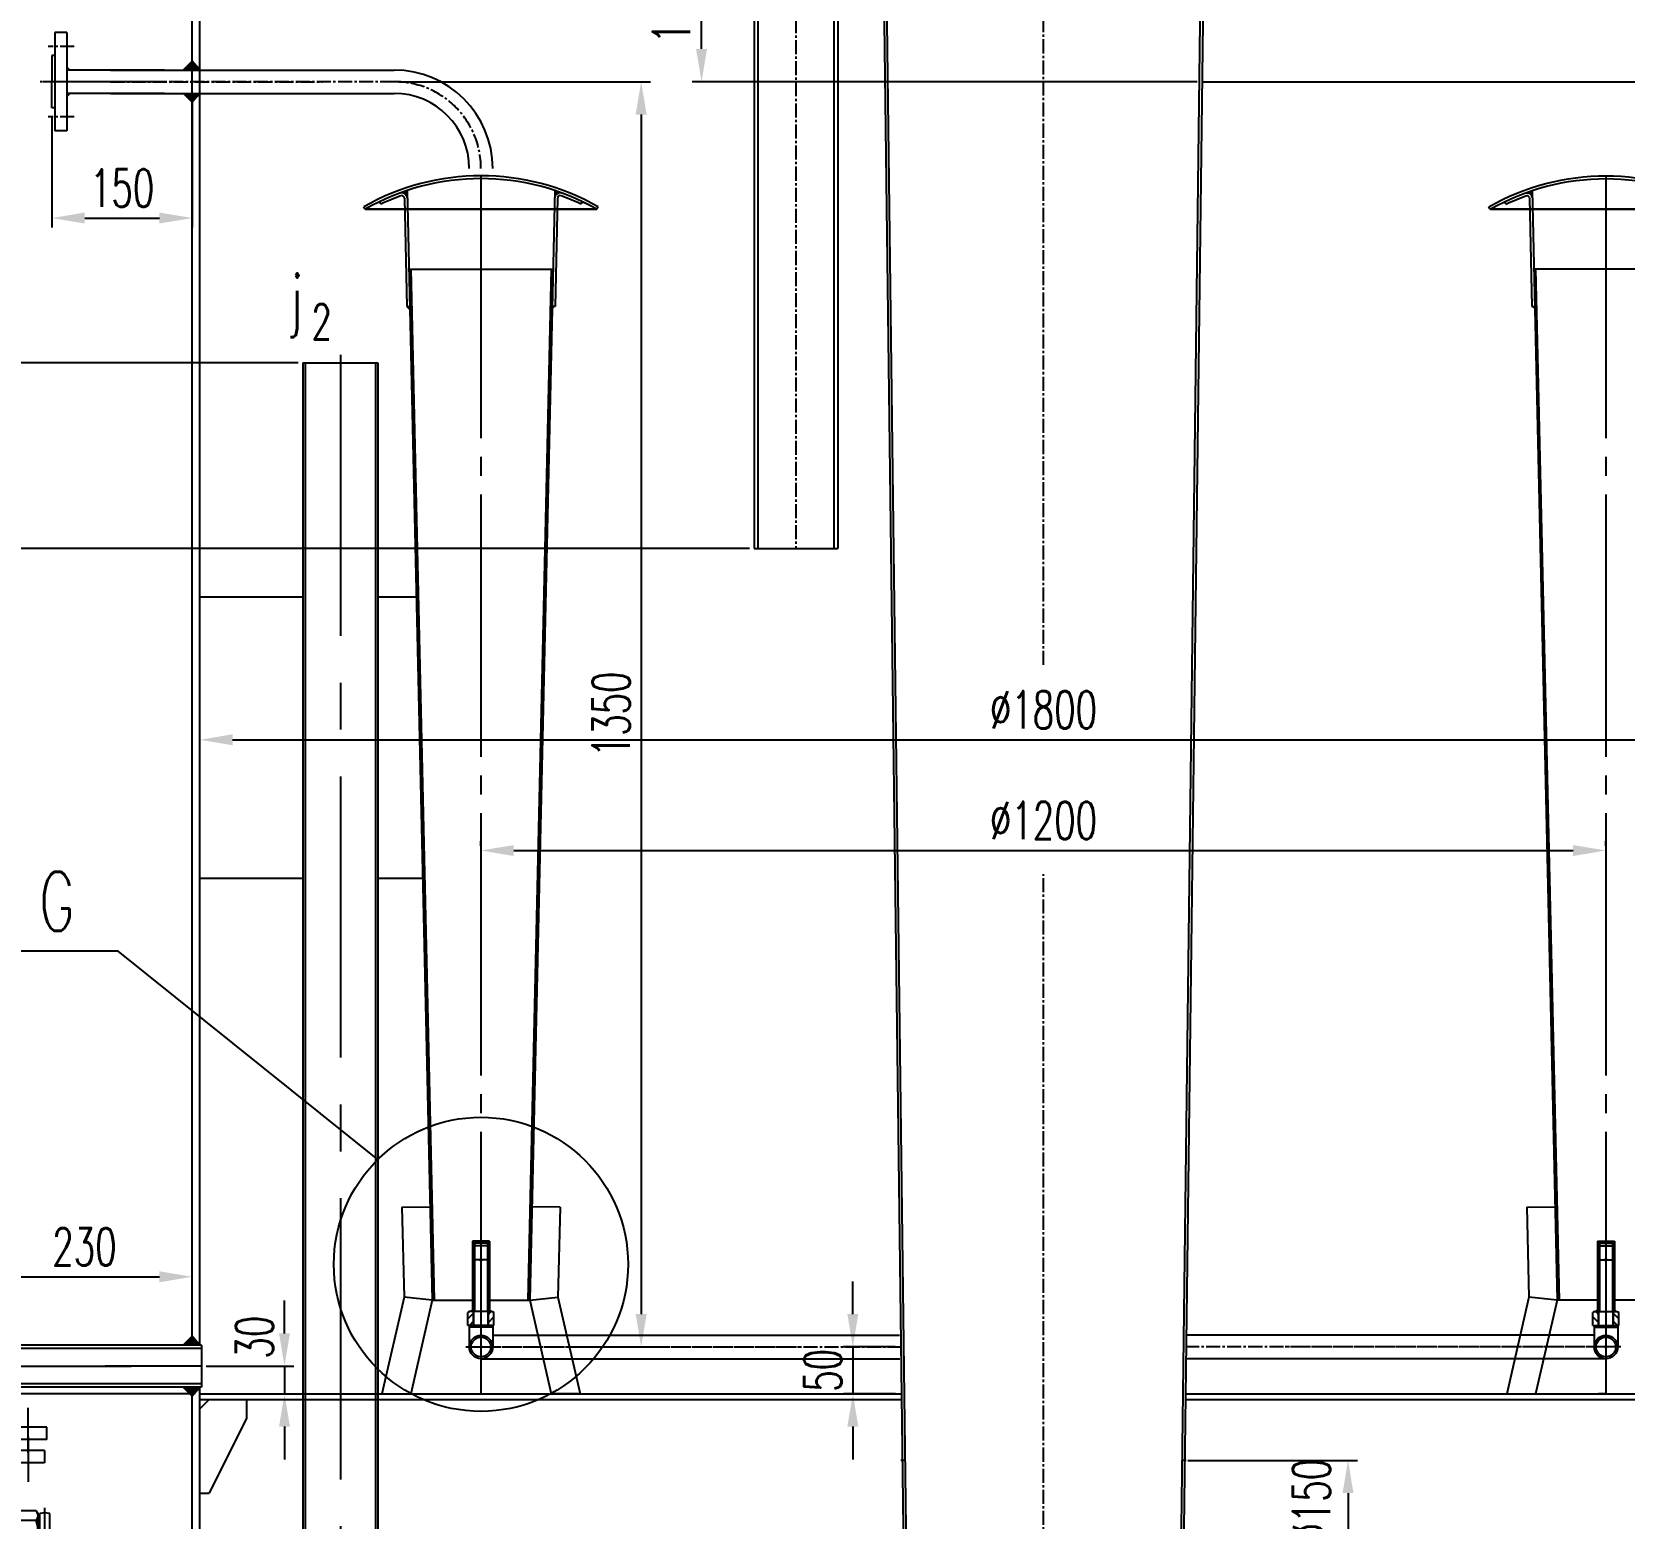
# Model space of a CAD drawing. Extents: x 0 to 10092, y 0 to 14268.
# Drawn here: x 1663 to 3362, y 6089 to 7675 of the extents above; entities that cross this region are included whole.
import ezdxf

# ---------------------------------------------------------------- set-up
doc = ezdxf.new("R2010")
doc.units = 0
doc.header["$LTSCALE"] = 20
doc.header["$PDMODE"] = 3
doc.linetypes.add('C2', pattern=[17, 14, -1, 1, -1])
doc.linetypes.add('CENTER2', pattern=[1.125, 0.75, -0.125, 0.125, -0.125])
doc.layers.get('0').update_dxf_attribs({"linetype": 'CONTINUOUS'})
doc.layers.get('DEFPOINTS').update_dxf_attribs({"linetype": 'CONTINUOUS'})
doc.layers.add('CEN', color=4, linetype='C2')
doc.layers.add('TXT', color=6, linetype='CONTINUOUS')
doc.styles.add('HZFSD', font='ROMANS', dxfattribs={"width": 0.6667, "bigfont": 'HZFSD'})
doc.dimstyles.new('ARROW$0', dxfattribs={"dimtxt": 4, "dimasz": 3, "dimexe": 1, "dimexo": 1, "dimgap": 0, "dimtad": 1, "dimdec": 1, "dimzin": 0, "dimdsep": 46, "dimtxsty": 'HZFSD', "dimcen": 0, "dimclrd": 3, "dimclre": 3, "dimclrt": 6, "dimadec": 0, "dimazin": 0, "dimtfac": 0.5, "dimtdec": 1, "dimtix": 1, "dimtmove": 2, "dimatfit": 3, "dimfxl": 0, "dimtolj": 1, "dimtzin": 0, "dimarcsym": 0})

# ---------------------------------------------------------------- blocks, each defined once
blk = doc.blocks.new('*D17')
at = {"color": 3, "lineweight": -2}
for p, q in [((1834.1, 7600.8), (1834.1, 7466.3)), ((1684.5, 7584.3), (1684.5, 7466.3)), ((1719.5, 7476.3), (1799.1, 7476.3))]:
    blk.add_line(p, q, dxfattribs=at)
at = {"color": 3}
for points in [[(1719.5, 7482.2), (1719.5, 7470.5), (1684.5, 7476.3)], [(1799.1, 7482.2), (1799.1, 7470.5), (1834.1, 7476.3)]]:
    blk.add_solid(points, dxfattribs=at)
at = {"layer": 'DEFPOINTS', "color": 0}
for p in [(1834.1, 7605.8), (1684.5, 7589.3), (1834.1, 7476.3)]:
    blk.add_point(p, dxfattribs=at)
at = {"color": 6, "insert": (1759.3, 7508.3), "char_height": 40, "attachment_point": 5, "style": 'HZFSD'}
blk.add_mtext('\\A1;150', dxfattribs=at)
blk = doc.blocks.new('A$C1F2A76FB')
for p, q in [((315, 395), (115, 395)), ((115, 350), (115, 395)), ((315, 391.5), (115, 391.5)), ((315, 395), (315, 350)), ((315, 353.5), (115, 353.5)), ((315, 350), (115, 350)), ((52.5, 289.5), (52.5, 332.5)), ((97.5, 332.5), (52.5, 332.5)), ((56, 294.4), (56, 332.5)), ((94, 294.4), (94, 332.5)), ((97.5, 289.5), (97.5, 332.5)), ((0, 307.5), (52.5, 307.5)), ((0, 294.4), (0, 307.5)), ((150, 307.5), (97.5, 307.5)), ((150, 294.4), (150, 307.5)), ((0, 294.4), (33, 294.4)), ((33, 289.5), (33, 294.4)), ((33, 289.5), (75, 289.5)), ((52.5, 294.5), (75, 294.5)), ((97.5, 294.5), (75, 294.5)), ((117, 289.5), (75, 289.5)), ((117, 289.5), (117, 294.4)), ((150, 294.4), (117, 294.4)), ((2.5, 282.6), (2.5, 269.5)), ((2.5, 282.6), (33, 282.6)), ((33, 287.5), (75, 287.5)), ((33, 287.5), (33, 282.6)), ((117, 287.5), (75, 287.5)), ((117, 287.5), (117, 282.6)), ((147.5, 282.6), (117, 282.6)), ((147.5, 282.6), (147.5, 269.5)), ((147.5, 269.5), (2.5, 269.5)), ((40.6, 265.8), (50.9, 227.3)), ((109.4, 265.8), (99.1, 227.3)), ((49.6, 222.4), (40.2, 213.3)), ((96.7, 227.3), (53.4, 227.3)), ((100.4, 222.4), (109.8, 213.3)), ((40.2, 181.7), (40.2, 213.3)), ((109.8, 213.3), (119.3, 213.3)), ((119.3, 214.9), (121.2, 218.2)), ((119.3, 180.1), (119.3, 214.9)), ((138.7, 218.2), (121.2, 218.2)), ((138.3, 207.8), (121.5, 207.8)), ((140.6, 214.9), (138.7, 218.2)), ((140.6, 180.1), (140.6, 214.9)), ((142.6, 206.5), (140.6, 206.5)), ((142.6, 179.8), (142.6, 215.2)), ((153, 179.8), (153, 215.2)), ((138.3, 187.2), (121.5, 187.2)), ((142.6, 188.5), (140.6, 188.5)), ((48.5, 173.6), (40.2, 181.7)), ((101.5, 173.6), (109.8, 181.7)), ((109.8, 181.7), (119.3, 181.7)), ((119.3, 180.1), (121.2, 176.8)), ((138.7, 176.8), (121.2, 176.8)), ((140.6, 180.1), (138.7, 176.8)), ((40.6, 129.2), (50.9, 167.7)), ((96.7, 167.7), (53.4, 167.7)), ((109.4, 129.2), (99.1, 167.7)), ((147.5, 125.5), (2.5, 125.5)), ((2.5, 112.4), (2.5, 125.5)), ((147.5, 112.4), (147.5, 125.5)), ((2.5, 112.4), (33, 112.4)), ((33, 107.5), (33, 112.4)), ((33, 107.5), (75, 107.5)), ((33, 105.5), (75, 105.5)), ((33, 105.5), (33, 100.6)), ((52.5, 105.5), (52.5, 62.5)), ((117, 107.5), (75, 107.5)), ((117, 105.5), (75, 105.5)), ((97.5, 105.5), (97.5, 62.5)), ((117, 107.5), (117, 112.4)), ((147.5, 112.4), (117, 112.4)), ((117, 105.5), (117, 100.6)), ((0, 100.6), (0, 87.5)), ((0, 100.6), (33, 100.6)), ((0, 87.5), (52.5, 87.5)), ((52.5, 100.5), (75, 100.5)), ((56, 100.6), (56, 62.5)), ((97.5, 100.5), (75, 100.5)), ((94, 100.6), (94, 62.5)), ((150, 87.5), (97.5, 87.5)), ((150, 100.6), (117, 100.6)), ((150, 100.6), (150, 87.5)), ((97.5, 62.5), (52.5, 62.5)), ((315, 45), (115, 45)), ((115, 45), (115, 0)), ((315, 41.5), (115, 41.5)), ((315, 45), (315, 0)), ((315, 3.5), (115, 3.5)), ((315, 0), (115, 0))]:
    blk.add_line(p, q)
for centre, radius, start, end in [((115, 332.5), 62.5, 90, 180), ((115, 332.5), 59, 90, 180), ((115, 332.5), 21, 90, 180), ((115, 332.5), 17.5, 90, 180), ((35.8, 264.5), 5, 15, 90), ((114.2, 264.5), 5, 90, 165), ((75, 197.5), 28, 121.6579, 238.3421), ((46.1, 226), 5, 314.1472, 15), ((75, 197.5), 28, 301.6579, 58.3421), ((103.9, 226), 5, 165, 225.8528), ((126.4, 213), 7.08, 133.1889, 226.8111), ((144.3, 197.5), 25, 155.6111, 204.3474), ((133.5, 213), 7.1, 313.3287, 46.6713), ((115.5, 197.5), 25.1, 335.6713, 24.3287), ((147.8, 197.5), 18.4, 73.4778, 106.5222), ((126.4, 182), 7.1, 133.3287, 226.6713), ((133.5, 182), 7.1, 313.3287, 46.6713), ((46.1, 169), 5, 345, 45.8528), ((103.9, 169), 5, 134.1472, 195), ((147.8, 197.5), 18.4, 253.4778, 286.5222), ((35.8, 130.5), 5, 270, 345), ((114.2, 130.5), 5, 195, 270), ((115, 62.5), 62.5, 180, 270), ((115, 62.5), 59, 180, 270), ((115, 62.5), 21, 180, 270), ((115, 62.5), 17.5, 180, 270)]:
    blk.add_arc(centre, radius, start, end)
for points in [[(52.5, 312.5), (52.8, 307.5), (48.4, 307.5)], [(97.6, 312.5), (97.2, 307.5), (101.6, 307.5)], [(55.9, 294.4), (52.5, 294.4), (52.5, 290.3)], [(94.1, 294.4), (97.6, 294.4), (97.6, 290.3)], [(55.9, 100.6), (52.5, 100.6), (52.5, 104.7)], [(94.1, 100.6), (97.6, 100.6), (97.6, 104.7)], [(52.5, 82.5), (52.8, 87.5), (48.4, 87.5)], [(97.6, 82.5), (97.2, 87.5), (101.6, 87.5)]]:
    blk.add_solid(points)
at = {"layer": 'CEN'}
for p, q in [((115, 372.5), (239.7, 372.5)), ((315, 372.5), (212.3, 372.5)), ((20, 279.9), (20, 327.9)), ((75, 332.5), (75, 62.5)), ((130, 279.9), (130, 327.9)), ((20, 297.1), (20, 249.1)), ((130, 297.1), (130, 249.1)), ((147.8, 176.3), (147.8, 221.2)), ((15.9, 197.5), (162.4, 197.5)), ((20, 97.9), (20, 145.9)), ((130, 97.9), (130, 145.9)), ((20, 115.1), (20, 67.1)), ((130, 115.1), (130, 67.1)), ((115, 22.5), (239.7, 22.5)), ((315, 22.5), (212.3, 22.5))]:
    blk.add_line(p, q, dxfattribs=at)
for centre, start, end in [((115, 332.5), 90, 180), ((115, 62.5), 180, 270)]:
    blk.add_arc(centre, 40, start, end, dxfattribs=at)
blk = doc.blocks.new('*D22')
at = {"color": 3, "lineweight": -2}
for p, q in [((2609.8, 7771.8), (2367.4, 7771.8)), ((2377.4, 7656.8), (2377.4, 7736.8)), ((2906.2, 7621.8), (2367.4, 7621.8))]:
    blk.add_line(p, q, dxfattribs=at)
at = {"color": 3}
for points in [[(2371.5, 7736.8), (2383.2, 7736.8), (2377.4, 7771.8)], [(2371.5, 7656.8), (2383.2, 7656.8), (2377.4, 7621.8)]]:
    blk.add_solid(points, dxfattribs=at)
at = {"layer": 'DEFPOINTS', "color": 0}
for p in [(2377.4, 7771.8), (2614.8, 7771.8), (2911.2, 7621.8)]:
    blk.add_point(p, dxfattribs=at)
at = {"color": 6, "insert": (2345.4, 7696.8), "char_height": 40, "attachment_point": 5, "rotation": 90, "style": 'HZFSD'}
blk.add_mtext('\\A1;150', dxfattribs=at)
blk = doc.blocks.new('*D59')
at = {"color": 3, "lineweight": -2}
for p, q in [((2896.2, 6150.8), (3077, 6150.8)), ((3067, 6115.8), (3067, 6035.8)), ((2894.4, 6000.8), (3077, 6000.8))]:
    blk.add_line(p, q, dxfattribs=at)
at = {"color": 3}
for points in [[(3061.2, 6115.8), (3072.8, 6115.8), (3067, 6150.8)], [(3061.2, 6035.8), (3072.8, 6035.8), (3067, 6000.8)]]:
    blk.add_solid(points, dxfattribs=at)
at = {"layer": 'DEFPOINTS', "color": 0}
for p in [(2891.2, 6150.8), (2889.4, 6000.8), (3067, 6000.8)]:
    blk.add_point(p, dxfattribs=at)
at = {"color": 6, "insert": (3028, 6080.4), "char_height": 40, "attachment_point": 5, "rotation": 90, "style": 'HZFSD'}
blk.add_mtext('\\A1;2-%%c150', dxfattribs=at)
blk = doc.blocks.new('*D68')
at = {"color": 3, "lineweight": -2}
for p, q in [((2428.6, 8543.7), (1447.7, 8543.7)), ((1457.7, 8508.7), (1457.7, 7158.8)), ((2428.6, 7123.8), (1447.7, 7123.8))]:
    blk.add_line(p, q, dxfattribs=at)
at = {"color": 3}
for points in [[(1451.9, 8508.7), (1463.5, 8508.7), (1457.7, 8543.7)], [(1451.9, 7158.8), (1463.5, 7158.8), (1457.7, 7123.8)]]:
    blk.add_solid(points, dxfattribs=at)
at = {"layer": 'DEFPOINTS', "color": 0}
for p in [(2433.6, 8543.7), (1457.7, 7123.8), (2433.6, 7123.8)]:
    blk.add_point(p, dxfattribs=at)
at = {"color": 6, "insert": (1425.7, 7833.7), "char_height": 40, "attachment_point": 5, "rotation": 90, "style": 'HZFSD'}
blk.add_mtext('\\A1;1420', dxfattribs=at)
blk = doc.blocks.new('*D81')
at = {"color": 3, "lineweight": -2}
for p, q in [((1947.2, 7321.8), (1166, 7321.8)), ((1176, 7286.8), (1176, 5256.8)), ((1947.2, 5221.8), (1166, 5221.8))]:
    blk.add_line(p, q, dxfattribs=at)
at = {"color": 3}
for points in [[(1170.1, 7286.8), (1181.8, 7286.8), (1176, 7321.8)], [(1170.1, 5256.8), (1181.8, 5256.8), (1176, 5221.8)]]:
    blk.add_solid(points, dxfattribs=at)
at = {"layer": 'DEFPOINTS', "color": 0}
for p in [(1952.2, 7321.8), (1176, 5221.8), (1952.2, 5221.8)]:
    blk.add_point(p, dxfattribs=at)
at = {"color": 6, "insert": (1144, 6271.8), "char_height": 40, "attachment_point": 5, "rotation": 90, "style": 'HZFSD'}
blk.add_mtext('\\A1;2100', dxfattribs=at)
blk = doc.blocks.new('*D82')
at = {"color": 3, "lineweight": -2}
for p, q in [((1947.2, 7321.8), (1265.8, 7321.8)), ((1275.8, 7286.8), (1275.8, 6256.8)), ((1837.1, 6221.8), (1265.8, 6221.8))]:
    blk.add_line(p, q, dxfattribs=at)
at = {"color": 3}
for points in [[(1269.9, 7286.8), (1281.6, 7286.8), (1275.8, 7321.8)], [(1269.9, 6256.8), (1281.6, 6256.8), (1275.8, 6221.8)]]:
    blk.add_solid(points, dxfattribs=at)
at = {"layer": 'DEFPOINTS', "color": 0}
for p in [(1952.2, 7321.8), (1275.8, 6221.8), (1842.1, 6221.8)]:
    blk.add_point(p, dxfattribs=at)
at = {"color": 6, "insert": (1243.8, 6771.8), "char_height": 40, "attachment_point": 5, "rotation": 90, "style": 'HZFSD'}
blk.add_mtext('\\A1;1100', dxfattribs=at)
blk = doc.blocks.new('*D83')
at = {"color": 3, "lineweight": -2}
for p, q in [((1932.5, 6286.3), (1932.5, 6321.3)), ((1849.1, 6251.3), (1942.5, 6251.3)), ((1932.5, 6251.3), (1932.5, 6221.8)), ((1847.1, 6221.8), (1942.5, 6221.8)), ((1932.5, 6186.8), (1932.5, 6151.8))]:
    blk.add_line(p, q, dxfattribs=at)
at = {"color": 3}
for points in [[(1926.7, 6286.3), (1938.3, 6286.3), (1932.5, 6251.3)], [(1926.7, 6186.8), (1938.3, 6186.8), (1932.5, 6221.8)]]:
    blk.add_solid(points, dxfattribs=at)
at = {"layer": 'DEFPOINTS', "color": 0}
for p in [(1844.1, 6251.3), (1842.1, 6221.8), (1932.5, 6221.8)]:
    blk.add_point(p, dxfattribs=at)
at = {"color": 6, "insert": (1900.5, 6282.2), "char_height": 40, "attachment_point": 5, "rotation": 90, "style": 'HZFSD'}
blk.add_mtext('\\A1;30', dxfattribs=at)
blk = doc.blocks.new('*D84')
at = {"color": 3, "lineweight": -2}
for p, q in [((1604.1, 6216.3), (1604.1, 6356.7)), ((1834.1, 6278.8), (1834.1, 6356.7)), ((1639.1, 6346.7), (1799.1, 6346.7))]:
    blk.add_line(p, q, dxfattribs=at)
at = {"color": 3}
for points in [[(1639.1, 6352.5), (1639.1, 6340.8), (1604.1, 6346.7)], [(1799.1, 6352.5), (1799.1, 6340.8), (1834.1, 6346.7)]]:
    blk.add_solid(points, dxfattribs=at)
at = {"layer": 'DEFPOINTS', "color": 0}
for p in [(1834.1, 6346.7), (1834.1, 6273.8), (1604.1, 6211.3)]:
    blk.add_point(p, dxfattribs=at)
at = {"color": 6, "insert": (1719.1, 6378.7), "char_height": 40, "attachment_point": 5, "style": 'HZFSD'}
blk.add_mtext('\\A1;230', dxfattribs=at)
blk = doc.blocks.new('*D97')
at = {"color": 3, "lineweight": -2}
for p, q in [((1842.1, 6924.6), (1842.1, 6929.6)), ((1877.1, 6919.6), (3607.1, 6919.6)), ((3642.1, 6924.6), (3642.1, 6929.6))]:
    blk.add_line(p, q, dxfattribs=at)
at = {"color": 3}
for points in [[(1877.1, 6925.5), (1877.1, 6913.8), (1842.1, 6919.6)], [(3607.1, 6925.5), (3607.1, 6913.8), (3642.1, 6919.6)]]:
    blk.add_solid(points, dxfattribs=at)
at = {"layer": 'DEFPOINTS', "color": 0}
for p in [(1842.1, 6919.6), (3642.1, 6919.6), (3642.1, 6919.6)]:
    blk.add_point(p, dxfattribs=at)
at = {"color": 6, "insert": (2742.1, 6951.6), "char_height": 40, "attachment_point": 5, "style": 'HZFSD'}
blk.add_mtext('\\A1;%%c1800', dxfattribs=at)
blk = doc.blocks.new('*D99')
at = {"color": 3, "lineweight": -2}
for p, q in [((2142.1, 6806.5), (2142.1, 6811.5)), ((3342.1, 6806.5), (3342.1, 6811.5)), ((2177.1, 6801.5), (3307.1, 6801.5))]:
    blk.add_line(p, q, dxfattribs=at)
at = {"color": 3}
for points in [[(2177.1, 6807.3), (2177.1, 6795.6), (2142.1, 6801.5)], [(3307.1, 6807.3), (3307.1, 6795.6), (3342.1, 6801.5)]]:
    blk.add_solid(points, dxfattribs=at)
at = {"layer": 'DEFPOINTS', "color": 0}
for p in [(2142.1, 6801.5), (3342.1, 6801.5), (3342.1, 6801.5)]:
    blk.add_point(p, dxfattribs=at)
at = {"color": 6, "insert": (2742.1, 6833.5), "char_height": 40, "attachment_point": 5, "style": 'HZFSD'}
blk.add_mtext('\\A1;%%c1200', dxfattribs=at)
blk = doc.blocks.new('*D101')
at = {"color": 3, "lineweight": -2}
for p, q in [((2538.8, 6306.8), (2538.8, 6341.8)), ((2583.8, 6271.8), (2528.8, 6271.8)), ((2538.8, 6271.8), (2538.8, 6221.8)), ((2584.4, 6221.8), (2528.8, 6221.8)), ((2538.8, 6186.8), (2538.8, 6151.8))]:
    blk.add_line(p, q, dxfattribs=at)
at = {"color": 3}
for points in [[(2532.9, 6306.8), (2544.6, 6306.8), (2538.8, 6271.8)], [(2532.9, 6186.8), (2544.6, 6186.8), (2538.8, 6221.8)]]:
    blk.add_solid(points, dxfattribs=at)
at = {"layer": 'DEFPOINTS', "color": 0}
for p in [(2588.8, 6271.8), (2538.8, 6221.8), (2589.4, 6221.8)]:
    blk.add_point(p, dxfattribs=at)
at = {"color": 6, "insert": (2506.8, 6246.8), "char_height": 40, "attachment_point": 5, "rotation": 90, "style": 'HZFSD'}
blk.add_mtext('\\A1;50', dxfattribs=at)
blk = doc.blocks.new('*D102')
at = {"color": 3, "lineweight": -2}
for p, q in [((2054.6, 7621.8), (2323, 7621.8)), ((2313, 7586.8), (2313, 6306.8)), ((2233.4, 6271.8), (2323, 6271.8))]:
    blk.add_line(p, q, dxfattribs=at)
at = {"color": 3}
for points in [[(2307.1, 7586.8), (2318.8, 7586.8), (2313, 7621.8)], [(2307.1, 6306.8), (2318.8, 6306.8), (2313, 6271.8)]]:
    blk.add_solid(points, dxfattribs=at)
at = {"layer": 'DEFPOINTS', "color": 0}
for p in [(2049.6, 7621.8), (2228.4, 6271.8), (2313, 6271.8)]:
    blk.add_point(p, dxfattribs=at)
at = {"color": 6, "insert": (2281, 6946.8), "char_height": 40, "attachment_point": 5, "rotation": 90, "style": 'HZFSD'}
blk.add_mtext('\\A1;1350', dxfattribs=at)
blk = doc.blocks.new('*D122')
at = {"color": 3, "lineweight": -2}
for p, q in [((2533.1, 13390.1), (1073, 13390.1)), ((1083, 13355.1), (1083, 1844.8)), ((1727.1, 1809.8), (1073, 1809.8))]:
    blk.add_line(p, q, dxfattribs=at)
at = {"color": 3}
for points in [[(1077.1, 13355.1), (1088.8, 13355.1), (1083, 13390.1)], [(1077.1, 1844.8), (1088.8, 1844.8), (1083, 1809.8)]]:
    blk.add_solid(points, dxfattribs=at)
at = {"layer": 'DEFPOINTS', "color": 0}
for p in [(2538.1, 13390.1), (1083, 1809.8), (1732.1, 1809.8)]:
    blk.add_point(p, dxfattribs=at)
at = {"color": 6, "insert": (1051, 7600), "char_height": 40, "attachment_point": 5, "rotation": 90, "style": 'HZFSD'}
blk.add_mtext('\\A1;11580', dxfattribs=at)
blk = doc.blocks.new('A$C14897DD1')
for points in [[(46.2, 1283.9, 0.008341), (38.4, 1281.1, -0.51415), (46.4, 1275.7)], [(203.7, 1283.9, -0.008341), (211.6, 1281.1, 0.51415), (203.5, 1275.7)], [(17.2, 1272.2, 0.003336), (14.2, 1270.7), (18.5, 1269.5)], [(232.8, 1272.2, -0.003336), (235.8, 1270.7), (231.5, 1269.5)], [(49, 1160.1), (46, 1160), (49.1, 1156.9)], [(201, 1160.1), (204, 1160), (200.9, 1156.9)]]:
    blk.add_hatch(color=256).paths.add_polyline_path(points)
at = {"color": 4, "linetype": 'C2'}
for p, q in [((125, 1299.6), (125, 0)), ((125, 0), (133, 0))]:
    blk.add_line(p, q, dxfattribs=at)
for p, q in [((43.4, 1275.6), (46, 1160)), ((46.2, 1283.9), (73, 100)), ((203.7, 1283.9), (177, 100)), ((206.5, 1275.6), (204, 1160)), ((1.5, 1264), (0, 1266.6)), ((1.5, 1264), (0, 1266.6)), ((248.5, 1264), (1.5, 1264)), ((1.5, 1264), (248.5, 1264)), ((18.5, 1269.5), (17.2, 1272.2)), ((231.5, 1269.5), (232.8, 1272.2)), ((248.5, 1264), (250, 1266.6)), ((248.5, 1264), (250, 1266.6)), ((48, 1200), (202, 1200)), ((50, 1200), (75, 100)), ((200, 1200), (175, 100)), ((46, 1160), (49, 1160.1)), ((46, 1160), (49.1, 1156.9)), ((204, 1160), (201, 1160.1)), ((40.5, 199), (70.5, 199.7)), ((40.5, 199), (42.9, 103)), ((209.5, 199), (179.5, 199.7)), ((209.5, 199), (207.1, 103)), ((42.9, 103), (19.2, 0)), ((73, 100), (42.9, 103)), ((177, 100), (207.1, 103)), ((207.1, 103), (230.8, 0)), ((73, 100), (50, 0)), ((73, 100), (116, 100)), ((134, 100), (177, 100)), ((177, 100), (200, 0)), ((19.2, 0), (50, 0)), ((230.8, 0), (200, 0))]:
    blk.add_line(p, q)
for centre, radius, start, end in [((125, 1046.6), 253, 60.3962, 119.6038), ((125, 1046.6), 253, 60.3962, 119.6038), ((125, 1046.6), 250, 60.3962, 119.6038), ((125, 1046.6), 250, 60.3962, 119.6038), ((125, 1046.6), 247, 110.272, 115.5462), ((40.4, 1275.5), 6, 1.4321, 110.272), ((40.4, 1275.5), 3, 1.4321, 110.272), ((209.5, 1275.5), 6, 69.728, 178.5679), ((209.5, 1275.5), 3, 69.728, 178.5679), ((125, 1046.6), 247, 64.4538, 69.728)]:
    blk.add_arc(centre, radius, start, end)

msp = doc.modelspace()

# ---------------------------------------------------------------- hatches: boundary and pattern name
h = msp.add_hatch(color=6)
h.paths.add_polyline_path([(1834.1, 7643.78), (1834.1, 7634.44), (1824.68, 7634.44)])
h.paths.add_polyline_path([(1834.1, 7643.78), (1841.1, 7635.44), (1842.1, 7635.44), (1842.1, 7634.44), (1834.1, 7634.44)])
h = msp.add_hatch(color=6)
h.paths.add_polyline_path([(1834.1, 7599.79), (1834.1, 7609.13), (1824.68, 7609.13)])
h.paths.add_polyline_path([(1834.1, 7599.79), (1841.1, 7608.13), (1842.1, 7608.13), (1842.1, 7609.13), (1834.1, 7609.13)])
for points in [[(2135.1, 6384.58), (2135.1, 6382.58), (2137.1, 6382.58)], [(2149.1, 6384.58), (2149.1, 6382.58), (2147.1, 6382.58)], [(3335.1, 6384.58), (3335.1, 6382.58), (3337.1, 6382.58)], [(3349.1, 6384.58), (3349.1, 6382.58), (3347.1, 6382.58)]]:
    msp.add_hatch(color=0).paths.add_polyline_path(points)
at = {"linetype": 'ByBlock'}
h = msp.add_hatch(dxfattribs=at)
h.set_pattern_fill('ANSI31', color=6, scale=2, angle=90, style=0)
h.set_pattern_definition([(45, (15687.1036, 4010.0835), (4.2426407, -4.2426407), [])])
h.paths.add_polyline_path([(2134.6, 6294.78), (2133.1, 6294.78), (2128.26, 6294.78), (2128.26, 6308.57), (2130.01, 6309.58), (2134.6, 6309.58), (2134.6, 6306.78)])
h.paths.add_polyline_path([(2155.95, 6294.78), (2149.6, 6294.78), (2149.6, 6306.78), (2149.6, 6309.58), (2154.2, 6309.58), (2155.95, 6308.57)])
for points in [[(2133.1, 6311.58), (2131.1, 6309.58), (2133.1, 6309.58)], [(2151.1, 6311.58), (2153.1, 6309.58), (2151.1, 6309.58)], [(3333.1, 6311.58), (3331.1, 6309.58), (3333.1, 6309.58)], [(3351.1, 6311.58), (3353.1, 6309.58), (3351.1, 6309.58)]]:
    msp.add_hatch(color=256, dxfattribs=at).paths.add_polyline_path(points)
h = msp.add_hatch(dxfattribs=at)
h.set_pattern_fill('ANSI31', color=6, scale=2, angle=90, style=0)
h.set_pattern_definition([(135, (-10202.8964, 4010.0835), (-4.2426407, -4.2426407), [])])
h.paths.add_polyline_path([(3349.6, 6294.78), (3351.1, 6294.78), (3355.95, 6294.78), (3355.95, 6308.57), (3354.2, 6309.58), (3349.6, 6309.58), (3349.6, 6306.78)])
h.paths.add_polyline_path([(3328.26, 6294.78), (3334.6, 6294.78), (3334.6, 6306.78), (3334.6, 6309.58), (3330.01, 6309.58), (3328.26, 6308.57)])
h = msp.add_hatch(color=6)
h.paths.add_polyline_path([(1834.1, 6283.28), (1834.1, 6273.94), (1824.68, 6273.94)])
h.paths.add_polyline_path([(1834.1, 6283.28), (1841.1, 6274.94), (1842.1, 6274.94), (1842.1, 6273.94), (1834.1, 6273.94)])
h = msp.add_hatch(color=6)
h.paths.add_polyline_path([(1834.1, 6219.29), (1834.1, 6228.63), (1824.68, 6228.63)])
h.paths.add_polyline_path([(1834.1, 6219.29), (1841.1, 6227.63), (1842.1, 6227.63), (1842.1, 6228.63), (1834.1, 6228.63)])

# ---------------------------------------------------------------- linework, layer by layer
at = {"color": 6, "linetype": 'CENTER2'}
for p, q in [((2478.1, 8543.69), (2478.1, 7123.78)), ((2742.1, 6999.56), (2742.1, 8351.68)), ((1708.16, 7659.28), (1680.31, 7659.28)), ((1804.5, 7621.78), (1670.25, 7621.78)), ((2049.6, 7621.78), (1675.11, 7621.78)), ((1747.05, 7621.78), (1973, 7621.78)), ((1708.16, 7584.28), (1680.31, 7584.28)), ((2742.1, 2234.4), (2742.1, 6776.29)), ((2142.1, 6392.58), (2142.1, 6271.78)), ((3342.1, 6392.58), (3342.1, 6271.78)), ((2135.1, 6363.43), (2133.1, 6364.58)), ((2149.1, 6364.58), (2136.1, 6364.58)), ((2149.1, 6363.43), (2151.1, 6364.58)), ((3335.1, 6363.43), (3333.1, 6364.58)), ((3335.1, 6364.58), (3348.1, 6364.58)), ((3349.1, 6363.43), (3351.1, 6364.58)), ((2126.1, 6271.78), (2588.87, 6271.78)), ((2142.1, 6271.78), (2484.1, 6271.78)), ((2143.5, 6271.78), (2142.1, 6271.78)), ((3358.1, 6271.78), (2895.34, 6271.78)), ((3342.1, 6271.78), (3000.1, 6271.78)), ((3340.71, 6271.78), (3342.1, 6271.78))]:
    msp.add_line(p, q, dxfattribs=at)
for p, q in [((2564.1, 8331.66), (2639.1, 2337.53)), ((2567.1, 8331.7), (2642.1, 2337.57)), ((2917.1, 8331.7), (2842.1, 2337.57)), ((2920.1, 8331.66), (2845.1, 2337.53)), ((1834.1, 6273.78), (1834.1, 8096.78)), ((1842.1, 6273.78), (1842.1, 8096.78)), ((1687.5, 7674.28), (1687.5, 7569.28)), ((1700.5, 7674.28), (1687.5, 7674.28)), ((1700.5, 7674.28), (1700.5, 7569.28)), ((1687.5, 7649.78), (1684.5, 7649.78)), ((1684.5, 7649.78), (1684.5, 7621.78)), ((1834.1, 7643.78), (1824.68, 7634.44)), ((1841.1, 7635.44), (1834.1, 7643.78)), ((1700.5, 7637.44), (1703.66, 7634.28)), ((1804.5, 7634.28), (1700.5, 7634.28)), ((1747.05, 7634.28), (2049.6, 7634.28)), ((1841.1, 7635.44), (1842.1, 7635.44)), ((1684.5, 7593.78), (1684.5, 7621.78)), ((1804.5, 7609.28), (1700.5, 7609.28)), ((1700.5, 7606.12), (1703.66, 7609.28)), ((1747.05, 7609.28), (2049.6, 7609.28)), ((2911.22, 7621.78), (3642.1, 7621.78)), ((1687.5, 7593.78), (1684.5, 7593.78)), ((1834.1, 7599.79), (1824.68, 7609.13)), ((1841.1, 7608.13), (1834.1, 7599.79)), ((1841.1, 7608.13), (1842.1, 7608.13)), ((1700.5, 7569.28), (1687.5, 7569.28)), ((2433.6, 7123.78), (2522.6, 7123.78)), ((1952.2, 7071.78), (1842.1, 7071.78)), ((2072.58, 7071.78), (2032, 7071.78)), ((1952.2, 6771.78), (1842.1, 6771.78)), ((2079.55, 6771.78), (2032, 6771.78)), ((2130.01, 6309.58), (2128.26, 6308.57)), ((2128.26, 6294.78), (2128.26, 6308.57)), ((2154.2, 6309.58), (2130.01, 6309.58)), ((2154.2, 6309.58), (2155.95, 6308.57)), ((2155.95, 6294.78), (2155.95, 6308.57)), ((3330.01, 6309.58), (3328.26, 6308.57)), ((3328.26, 6294.78), (3328.26, 6308.57)), ((3330.01, 6309.58), (3354.2, 6309.58)), ((3354.2, 6309.58), (3355.95, 6308.57)), ((3355.95, 6294.78), (3355.95, 6308.57)), ((2155.95, 6294.78), (2128.26, 6294.78)), ((2154.6, 6292.78), (2129.6, 6292.78)), ((3328.26, 6294.78), (3355.95, 6294.78)), ((3329.6, 6292.78), (3354.6, 6292.78)), ((1834.1, 6283.28), (1824.68, 6273.94)), ((1841.1, 6274.94), (1834.1, 6283.28)), ((1841.1, 6274.94), (1842.1, 6274.94)), ((2154.6, 6284.28), (2588.7, 6284.28)), ((3329.6, 6284.28), (2895.51, 6284.28)), ((2142.1, 6259.28), (2589, 6259.28)), ((3342.1, 6259.28), (2895.21, 6259.28)), ((1834.1, 6219.29), (1824.68, 6228.63)), ((1834.1, 5923.78), (1834.1, 6228.78)), ((1841.1, 6227.63), (1834.1, 6219.29)), ((1841.1, 6227.63), (1842.1, 6227.63)), ((1842.1, 5923.78), (1842.1, 6228.78)), ((1852.1, 6215.78), (1842.1, 6205.78)), ((1892.1, 6215.78), (1892.1, 6195.78)), ((1892.1, 6195.78), (1852.1, 6115.78)), ((2593.05, 6150.78), (2590.05, 6150.78)), ((2894.16, 6150.78), (2891.16, 6150.78)), ((1842.1, 6115.78), (1852.1, 6115.78))]:
    msp.add_line(p, q)
at = {"color": 6}
for p, q in [((1754.93, 6694.17), (1650.43, 6694.17)), ((2032, 6471.75), (1754.93, 6694.17))]:
    msp.add_line(p, q, dxfattribs=at)
at = {"color": 0}
for p, q in [((2151.1, 6384.58), (2133.1, 6384.58)), ((2133.1, 6384.58), (2133.1, 6309.58)), ((2135.1, 6384.58), (2137.1, 6382.58)), ((2135.1, 6384.58), (2135.1, 6309.58)), ((2149.1, 6382.58), (2135.1, 6382.58)), ((2149.1, 6379.58), (2135.1, 6379.58)), ((2149.1, 6384.58), (2147.1, 6382.58)), ((2149.1, 6384.58), (2149.1, 6309.58)), ((2151.1, 6384.58), (2151.1, 6309.58)), ((3333.1, 6384.58), (3351.1, 6384.58)), ((3333.1, 6384.58), (3333.1, 6309.58)), ((3335.1, 6384.58), (3337.1, 6382.58)), ((3335.1, 6384.58), (3335.1, 6309.58)), ((3335.1, 6382.58), (3349.1, 6382.58)), ((3335.1, 6379.58), (3349.1, 6379.58)), ((3349.1, 6384.58), (3347.1, 6382.58)), ((3349.1, 6384.58), (3349.1, 6309.58)), ((3351.1, 6384.58), (3351.1, 6309.58)), ((2135.1, 6364.58), (2133.1, 6365.74)), ((2135.1, 6362.27), (2133.1, 6363.43)), ((2149.1, 6364.58), (2151.1, 6365.74)), ((2149.1, 6362.27), (2151.1, 6363.43)), ((3335.1, 6364.58), (3333.1, 6365.74)), ((3335.1, 6362.27), (3333.1, 6363.43)), ((3349.1, 6364.58), (3351.1, 6365.74)), ((3349.1, 6362.27), (3351.1, 6363.43))]:
    msp.add_line(p, q, dxfattribs=at)
at = {"linetype": 'ByBlock'}
for p, q in [((2133.1, 6311.58), (2131.1, 6309.58)), ((2134.4, 6294.78), (2134.4, 6309.58)), ((2149.8, 6294.78), (2149.8, 6309.58)), ((2151.1, 6311.58), (2153.1, 6309.58)), ((3333.1, 6311.58), (3331.1, 6309.58)), ((3334.4, 6294.78), (3334.4, 6309.58)), ((3349.8, 6294.78), (3349.8, 6309.58)), ((3351.1, 6311.58), (3353.1, 6309.58)), ((2129.6, 6294.78), (2129.6, 6272.15)), ((2151.1, 6294.78), (2150.1, 6294.78)), ((2154.6, 6294.78), (2154.6, 6272.15)), ((3329.6, 6294.78), (3329.6, 6272.15)), ((3333.1, 6294.78), (3334.1, 6294.78)), ((3354.6, 6294.78), (3354.6, 6272.15))]:
    msp.add_line(p, q, dxfattribs=at)
at = {"color": 6, "linetype": 'ByBlock'}
for p, q in [((2134.1, 6294.78), (2134.1, 6309.58)), ((2150.1, 6294.78), (2150.1, 6309.58)), ((3334.1, 6294.78), (3334.1, 6309.58)), ((3350.1, 6294.78), (3350.1, 6309.58))]:
    msp.add_line(p, q, dxfattribs=at)
at = {"color": 6}
msp.add_circle((2142.1, 6359.98), 156.89, dxfattribs=at)
at = {"color": 0}
for centre in [(2142.1, 6364.58), (3342.1, 6364.58)]:
    msp.add_circle(centre, 1, dxfattribs=at)
for centre, radius in [((2142.1, 6271.78), 12.5), ((2142.1, 6271.78), 10.5), ((3342.1, 6271.78), 12.5), ((3342.1, 6271.78), 10.5)]:
    msp.add_circle(centre, radius)
at = {"ltscale": 20}
for radius in [105, 80]:
    msp.add_arc((2049.6, 7529.28), radius, 0, 90, dxfattribs=at)
at = {"color": 6, "linetype": 'CENTER2'}
msp.add_arc((2049.6, 7529.28), 92.5, 0, 90, dxfattribs=at)
for points in [[(1700.5, 7637.44), (1703.66, 7634.28), (1700.5, 7634.28)], [(1700.5, 7606.12), (1703.66, 7609.28), (1700.5, 7609.28)]]:
    msp.add_solid(points)
at = {"layer": 'TXT', "color": 0}
for p, q in [((2433.6, 8543.69), (2433.6, 7123.78)), ((2437.6, 8543.69), (2437.6, 7123.78)), ((2518.6, 8543.69), (2518.6, 7123.78)), ((2522.6, 8543.69), (2522.6, 7123.78)), ((1952.2, 7321.78), (1952.2, 5221.78)), ((1952.2, 7321.78), (2032, 7321.78)), ((1954.6, 7321.78), (1954.6, 5221.78)), ((2029.6, 7321.78), (2029.6, 5221.78)), ((2032, 7321.78), (2032, 5221.78)), ((1842.1, 6221.78), (2589.47, 6221.78)), ((2894.74, 6221.78), (3642.1, 6221.78)), ((1842.1, 6215.78), (2590.58, 6215.78)), ((2893.63, 6215.78), (3642.1, 6215.78))]:
    msp.add_line(p, q, dxfattribs=at)
at = {"layer": 'TXT', "color": 4, "linetype": 'CENTER2', "ltscale": 20}
msp.add_line((1992.1, 7330.47), (1992.1, 5221.78), dxfattribs=at)

# ---------------------------------------------------------------- block references
at = {"color": 2}
msp.add_blockref('A$C14897DD1', (2017.12, 6221.78), dxfattribs=at)
at = {"color": 2, "xscale": -1}
msp.add_blockref('A$C14897DD1', (3467.09, 6221.78), dxfattribs=at)
at = {"color": 6}
msp.add_blockref('A$C1F2A76FB', (1529.1, 5878.78), dxfattribs=at)

# ---------------------------------------------------------------- texts
at = {"layer": 'TXT', "style": 'HZFSD', "width": 0.6667}
for s, height, p in [('j', 49.48, (1937.66, 7365.62)), ('2', 37.8, (1961.29, 7346.74)), ('G', 63, (1670.8, 6715.7))]:
    msp.add_text(s, height=height, dxfattribs=at).set_placement(p)

# ---------------------------------------------------------------- dimensions: what is measured, and where the dimension line sits
at = {"color": 6}
for base, p1, p2, override, picture, middle in [((1082.96, 1809.81), (2538.1, 13390.12), (1732.1, 1809.81), {"dimscale": 10, "dimasz": 3.5, "dimexo": 0.5, "dimgap": 1.2, "dimdec": 0, "dimzin": 1, "dimtfac": 0.5143, "dimtdec": 0}, '*D122', (1050.96, 7599.97)), ((1457.72, 7123.78), (2433.6, 8543.69), (2433.6, 7123.78), {"dimscale": 10, "dimasz": 3.5, "dimexo": 0.5, "dimgap": 1.2, "dimdec": 0, "dimtfac": 0.5143, "dimtdec": 0}, '*D68', (1425.72, 7833.74)), ((2377.36, 7771.78), (2911.22, 7621.78), (2614.78, 7771.78), {"dimscale": 10, "dimasz": 3.5, "dimexo": 0.5, "dimgap": 1.2, "dimdec": 0, "dimtfac": 0.5143, "dimtdec": 0}, '*D22', (2345.36, 7696.78)), ((1175.96, 5221.78), (1952.2, 7321.78), (1952.2, 5221.78), {"dimscale": 10, "dimasz": 3.5, "dimexo": 0.5, "dimgap": 1.2, "dimdec": 0, "dimtfac": 0.5143, "dimtdec": 0}, '*D81', (1143.96, 6271.78)), ((1275.76, 6221.78), (1952.2, 7321.78), (1842.1, 6221.78), {"dimscale": 10, "dimasz": 3.5, "dimexo": 0.5, "dimgap": 1.2, "dimdec": 0, "dimtfac": 0.5143, "dimtdec": 0}, '*D82', (1243.76, 6771.78))]:
    dim = msp.add_linear_dim(base=base, p1=p1, p2=p2, angle=90, dimstyle='ARROW$0', override=override, dxfattribs=at)
    dim.commit()
    dim.dimension.update_dxf_attribs({"geometry": picture, "text_midpoint": middle})
at = {"color": 2}
for base, p1, p2, picture, middle in [((2312.97, 6271.78), (2049.6, 7621.78), (2228.4, 6271.78), '*D102', (2280.97, 6946.78)), ((2538.75, 6221.78), (2588.85, 6271.78), (2589.45, 6221.78), '*D101', (2506.75, 6246.78))]:
    dim = msp.add_linear_dim(base=base, p1=p1, p2=p2, angle=90, dimstyle='ARROW$0', override={"dimscale": 10, "dimasz": 3.5, "dimexo": 0.5, "dimgap": 1.2, "dimdec": 0, "dimzin": 1, "dimtfac": 0.5143, "dimtdec": 0}, dxfattribs=at)
    dim.commit()
    dim.dimension.update_dxf_attribs({"geometry": picture, "text_midpoint": middle})
at = {"color": 6}
for base, p1, p2, picture, middle in [((1834.1, 7476.34), (1684.5, 7589.28), (1834.1, 7605.78), '*D17', (1759.3, 7508.34)), ((1834.1, 6346.66), (1604.1, 6211.28), (1834.1, 6273.78), '*D84', (1719.1, 6378.66))]:
    dim = msp.add_linear_dim(base=base, p1=p1, p2=p2, dimstyle='ARROW$0', override={"dimscale": 10, "dimasz": 3.5, "dimexo": 0.5, "dimgap": 1.2, "dimdec": 0, "dimtfac": 0.5143, "dimtdec": 0}, dxfattribs=at)
    dim.commit()
    dim.dimension.update_dxf_attribs({"geometry": picture, "text_midpoint": middle})
dim = msp.add_linear_dim(base=(3642.1, 6919.64), p1=(1842.1, 6919.64), p2=(3642.1, 6919.64), text='%%c<>', dimstyle='ARROW$0', override={"dimscale": 10, "dimasz": 3.5, "dimexo": 0.5, "dimgap": 1.2, "dimdec": 0, "dimzin": 1, "dimtfac": 0.5143, "dimtdec": 0})
dim.commit()
dim.dimension.update_dxf_attribs({"geometry": '*D97', "text_midpoint": (2742.1, 6951.64)})
at = {"color": 2}
dim = msp.add_linear_dim(base=(3342.1, 6801.46), p1=(2142.1, 6801.46), p2=(3342.1, 6801.46), text='%%c<>', dimstyle='ARROW$0', override={"dimscale": 10, "dimasz": 3.5, "dimexo": 0.5, "dimgap": 1.2, "dimdec": 0, "dimzin": 1, "dimtfac": 0.5143, "dimtdec": 0}, dxfattribs=at)
dim.commit()
dim.dimension.update_dxf_attribs({"geometry": '*D99', "text_midpoint": (2742.1, 6833.46)})
at = {"color": 6}
dim = msp.add_linear_dim(base=(1932.51282486, 6221.78349002), p1=(1844.10360471, 6251.28349002), p2=(1842.10360471, 6221.78349002), angle=90, dimstyle='ARROW$0', override={"dimscale": 10, "dimasz": 3.5, "dimexo": 0.5, "dimgap": 1.2, "dimdec": 0, "dimtfac": 0.5143, "dimtdec": 0}, dxfattribs=at)
dim.commit()
dim.dimension.update_dxf_attribs({"geometry": '*D83', "text_midpoint": (1900.51282486, 6282.19693703), "dimtype": 160})
dim = msp.add_linear_dim(base=(3066.99, 6000.78), p1=(2891.17, 6150.78), p2=(2889.36, 6000.78), angle=90, text='2-%%c<>', dimstyle='ARROW$0', override={"dimscale": 10, "dimasz": 3.5, "dimexo": 0.5, "dimgap": 1.2, "dimdec": 0, "dimtfac": 0.5143, "dimtdec": 0}, dxfattribs=at)
dim.commit()
dim.dimension.update_dxf_attribs({"geometry": '*D59', "text_midpoint": (3028.04, 6080.41), "dimtype": 160})

doc.saveas('drawing.dxf')
